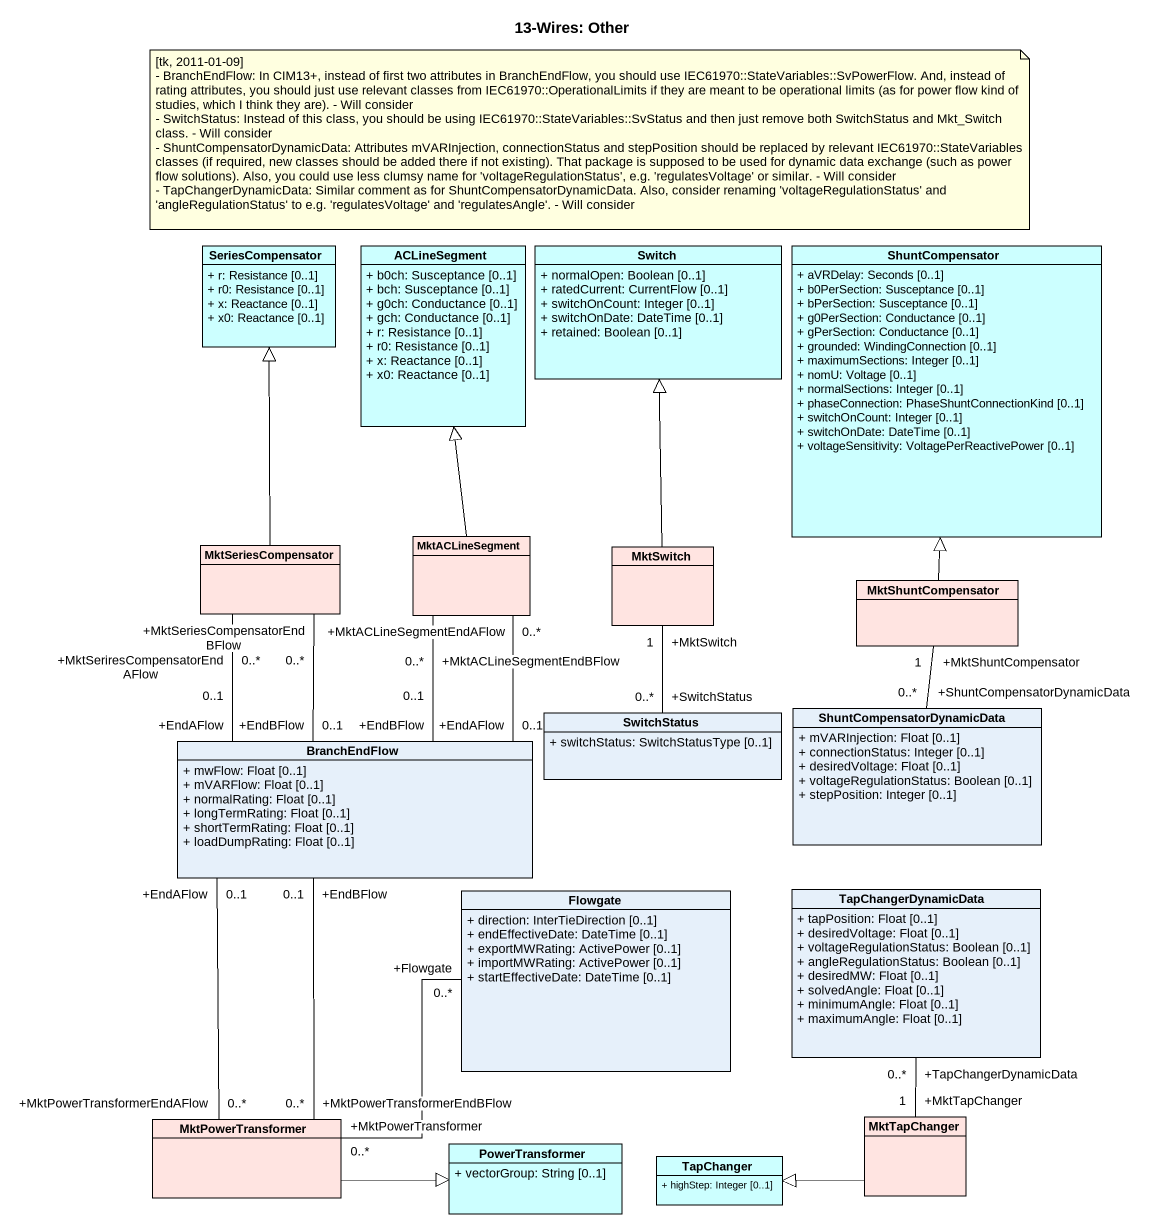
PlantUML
@startuml
title 13-Wires: Other
hide circle
hide empty members
skinparam classAttributeIconSize 0
class SeriesCompensator #CCFFFF {
  + r: Resistance [0..1]
  + r0: Resistance [0..1]
  + x: Reactance [0..1]
  + x0: Reactance [0..1]
}
class ACLineSegment #CCFFFF {
  + b0ch: Susceptance [0..1]
  + bch: Susceptance [0..1]
  + g0ch: Conductance [0..1]
  + gch: Conductance [0..1]
  + r: Resistance [0..1]
  + r0: Resistance [0..1]
  + x: Reactance [0..1]
  + x0: Reactance [0..1]
}
class Switch #CCFFFF {
  + normalOpen: Boolean [0..1]
  + ratedCurrent: CurrentFlow [0..1]
  + switchOnCount: Integer [0..1]
  + switchOnDate: DateTime [0..1]
  + retained: Boolean [0..1]
}
class ShuntCompensator #CCFFFF {
  + aVRDelay: Seconds [0..1]
  + b0PerSection: Susceptance [0..1]
  + bPerSection: Susceptance [0..1]
  + g0PerSection: Conductance [0..1]
  + gPerSection: Conductance [0..1]
  + grounded: WindingConnection [0..1]
  + maximumSections: Integer [0..1]
  + nomU: Voltage [0..1]
  + normalSections: Integer [0..1]
  + phaseConnection: PhaseShuntConnectionKind [0..1]
  + switchOnCount: Integer [0..1]
  + switchOnDate: DateTime [0..1]
  + voltageSensitivity: VoltagePerReactivePower [0..1]
}
class MktSeriesCompensator #FFE4E1
class MktACLineSegment #FFE4E1
class MktSwitch #FFE4E1
class MktShuntCompensator #FFE4E1
class SwitchStatus {
  + switchStatus: SwitchStatusType [0..1]
}
class ShuntCompensatorDynamicData {
  + mVARInjection: Float [0..1]
  + connectionStatus: Integer [0..1]
  + desiredVoltage: Float [0..1]
  + voltageRegulationStatus: Boolean [0..1]
  + stepPosition: Integer [0..1]
}
class BranchEndFlow {
  + mwFlow: Float [0..1]
  + mVARFlow: Float [0..1]
  + normalRating: Float [0..1]
  + longTermRating: Float [0..1]
  + shortTermRating: Float [0..1]
  + loadDumpRating: Float [0..1]
}
class Flowgate {
  + direction: InterTieDirection [0..1]
  + endEffectiveDate: DateTime [0..1]
  + exportMWRating: ActivePower [0..1]
  + importMWRating: ActivePower [0..1]
  + startEffectiveDate: DateTime [0..1]
}
class TapChangerDynamicData {
  + tapPosition: Float [0..1]
  + desiredVoltage: Float [0..1]
  + voltageRegulationStatus: Boolean [0..1]
  + angleRegulationStatus: Boolean [0..1]
  + desiredMW: Float [0..1]
  + solvedAngle: Float [0..1]
  + minimumAngle: Float [0..1]
  + maximumAngle: Float [0..1]
}
class MktPowerTransformer #FFE4E1
class MktTapChanger #FFE4E1
class PowerTransformer #CCFFFF {
  + vectorGroup: String [0..1]
}
class TapChanger #CCFFFF {
  + highStep: Integer [0..1]
}
MktSeriesCompensator -up-|> SeriesCompensator
MktACLineSegment -up-|> ACLineSegment
MktSwitch -up-|> Switch
MktShuntCompensator -up-|> ShuntCompensator
SwitchStatus "+SwitchStatus\n0..*" -up- "+MktSwitch\n1" MktSwitch
ShuntCompensatorDynamicData "+ShuntCompensatorDynamicData\n0..*" -up- "+MktShuntCompensator\n1" MktShuntCompensator
BranchEndFlow "+EndBFlow\n0..1" -up- "+MktSeriesCompensatorEndBFlow\n0..*" MktSeriesCompensator
BranchEndFlow "+EndAFlow\n0..1" -up- "+MktSeriresCompensatorEndAFlow\n0..*" MktSeriesCompensator
BranchEndFlow "+EndAFlow\n0..1" -up- "+MktACLineSegmentEndAFlow\n0..*" MktACLineSegment
BranchEndFlow "+EndBFlow\n0..1" -up- "+MktACLineSegmentEndBFlow\n0..*" MktACLineSegment
BranchEndFlow "+EndBFlow\n0..1" -- "+MktPowerTransformerEndBFlow\n0..*" MktPowerTransformer
BranchEndFlow "+EndAFlow\n0..1" -- "+MktPowerTransformerEndAFlow\n0..*" MktPowerTransformer
Flowgate "+Flowgate\n0..*" -left- "+MktPowerTransformer\n0..*" MktPowerTransformer
TapChangerDynamicData "+TapChangerDynamicData\n0..*" -- "+MktTapChanger\n1" MktTapChanger
MktPowerTransformer -right-|> PowerTransformer
MktTapChanger -left-|> TapChanger
note as N1
  [tk, 2011-01-09]
  - BranchEndFlow: In CIM13+, instead of first two attributes in BranchEndFlow, you should use IEC61970::StateVariables::SvPowerFlow. And, instead of rating attributes, you should just use relevant classes from IEC61970::OperationalLimits if they are meant to be operational limits (as for power flow kind of studies, which I think they are). - Will consider
  - SwitchStatus: Instead of this class, you should be using IEC61970::StateVariables::SvStatus and then just remove both SwitchStatus and Mkt_Switch class. - Will consider
  - ShuntCompensatorDynamicData: Attributes mVARInjection, connectionStatus and stepPosition should be replaced by relevant IEC61970::StateVariables classes (if required, new classes should be added there if not existing). That package is supposed to be used for dynamic data exchange (such as power flow solutions). Also, you could use less clumsy name for 'voltageRegulationStatus', e.g. 'regulatesVoltage' or similar. - Will consider
  - TapChangerDynamicData: Similar comment as for ShuntCompensatorDynamicData. Also, consider renaming 'voltageRegulationStatus' and 'angleRegulationStatus' to e.g. 'regulatesVoltage' and 'regulatesAngle'. - Will consider
end note
@enduml
